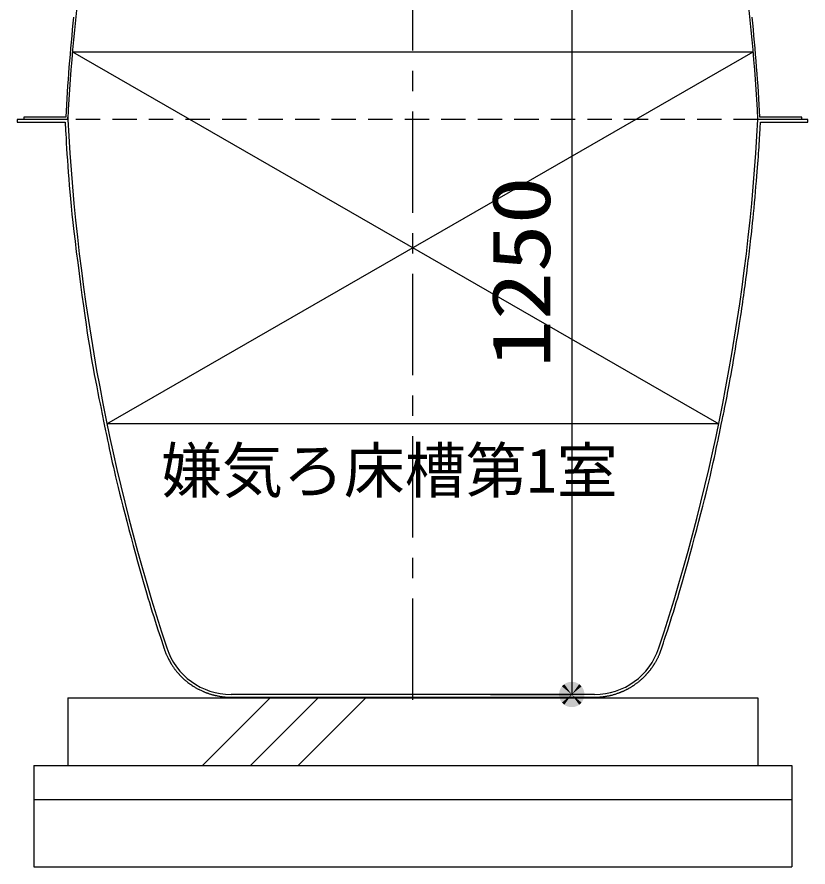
# Model space of a CAD drawing. Units: millimetres, scale not verified. Extents: x -22761 to 8910, y -6308 to 6308.
# Drawn here: x 631 to 1800, y -3846 to -2589 of the extents above; entities that cross this region are included whole.
import ezdxf
from ezdxf.enums import TextEntityAlignment as Align

# ---------------------------------------------------------------- set-up
doc = ezdxf.new("R2010")
doc.units = ezdxf.units.MM
doc.header["$LTSCALE"] = 30
doc.linetypes.add('CHAIN1', pattern=[8, 5, -1, 1, -1])
doc.linetypes.add('DASHED1', pattern=[1.8, 1.2, -0.6])
for name, color, linetype, lineweight in [('0-2_空気管', 3, 'Continuous', 25), ('0-3_機器', 3, 'Continuous', 25), ('0-F_00クル-フ-6寸法', 132, 'Continuous', 25)]:
    doc.layers.add(name, color=color, linetype=linetype, lineweight=lineweight)
doc.styles.add('ＭＳ ゴシック', font='')
doc.styles.get('ＭＳ ゴシック').set_extended_font_data('MS Gothic')

msp = doc.modelspace()

# ---------------------------------------------------------------- linework, layer by layer
at = {"layer": '0-2_空気管', "linetype": 'CHAIN1'}
msp.add_line((1215.6, -3598.86), (1215.6, -1715.51), dxfattribs=at)
at = {"layer": '0-2_空気管'}
for p, q in [((712.52, -2640.71), (1718.68, -2640.71)), ((712.52, -2640.71), (1667.66, -3190.71)), ((763.54, -3190.71), (1718.68, -2640.71)), ((640.6, -2737.51), (640.6, -2740.71)), ((702.56, -2737.51), (640.6, -2737.51)), ((705.6, -2740.71), (705.6, -2737.51)), ((1790.6, -2737.51), (1728.64, -2737.51)), ((1790.6, -2740.71), (1790.6, -2737.51)), ((630.6, -2740.71), (630.6, -2744.71)), ((705.6, -2740.71), (630.6, -2740.71)), ((1799.64, -2740.71), (1725.6, -2740.71)), ((1728.92, -2753.45), (1729.39, -2744.71)), ((1729.39, -2744.71), (1799.64, -2744.71)), ((1799.64, -2744.71), (1799.64, -2740.71)), ((756.03, -3174.14), (759.65, -3191.65)), ((1667.66, -3190.71), (763.54, -3190.71)), ((1484.22, -3590.71), (946.97, -3590.71))]:
    msp.add_line(p, q, dxfattribs=at)
at = {"layer": '0-2_空気管', "linetype": 'DASHED1'}
msp.add_line((1725.6, -2740.71), (705.6, -2740.71), dxfattribs=at)
at = {"layer": '0-2_空気管'}
for points in [[(630.6, -2744.71), (701.81, -2744.71), (702.47, -2757.16)], [(702.47, -2757.16), (702.75, -2762.38), (703.09, -2768.63), (703.49, -2775.75), (703.95, -2783.6), (704.46, -2792.03), (705.02, -2800.9), (705.62, -2810.06), (706.28, -2819.36), (706.98, -2828.71), (707.74, -2838.21), (708.59, -2847.99), (709.53, -2858.21), (710.59, -2869.02), (711.8, -2880.55), (713.15, -2892.95), (714.69, -2906.37), (716.41, -2920.88), (718.28, -2936.27), (720.27, -2952.23), (722.35, -2968.49), (724.47, -2984.75), (726.6, -3000.73), (728.7, -3016.11), (730.73, -3030.63), (732.66, -3044.05), (734.51, -3056.46), (736.29, -3067.99), (738.02, -3078.79), (739.72, -3089), (741.41, -3098.77), (743.1, -3108.24), (744.82, -3117.56), (746.57, -3126.82), (748.34, -3135.92), (750.07, -3144.73), (751.74, -3153.1), (753.32, -3160.89), (754.76, -3167.95), (756.03, -3174.14)], [(1707.8, -2977.47), (1709.01, -2968.11), (1710.22, -2958.74), (1710.82, -2954.05), (1711.41, -2949.37), (1712, -2944.69), (1712.59, -2940), (1713.16, -2935.31), (1713.73, -2930.62), (1714.28, -2925.92), (1714.84, -2921.15), (1715.39, -2916.22), (1715.95, -2911.08), (1716.53, -2905.66), (1717.13, -2899.87), (1717.75, -2893.64), (1718.42, -2886.92), (1719.11, -2879.65), (1719.84, -2871.95), (1720.58, -2863.96), (1721.33, -2855.83), (1722.06, -2847.71), (1722.77, -2839.75), (1723.44, -2832.07), (1724.06, -2824.84), (1724.62, -2818.16), (1725.12, -2811.99), (1725.57, -2806.26), (1725.98, -2800.9), (1726.34, -2795.83), (1726.68, -2790.98), (1727, -2786.28), (1727.3, -2781.65), (1727.58, -2777.05), (1727.85, -2772.51), (1728.11, -2768.12), (1728.35, -2763.95), (1728.56, -2760.07), (1728.75, -2756.54), (1728.92, -2753.45)], [(1671.55, -3191.65), (1672.82, -3185.49), (1673.36, -3182.9), (1673.99, -3179.8), (1674.72, -3176.27), (1675.52, -3172.38), (1676.36, -3168.2), (1677.25, -3163.8), (1678.16, -3159.25), (1679.08, -3154.63), (1679.99, -3149.98), (1680.89, -3145.26), (1681.82, -3140.39), (1682.77, -3135.3), (1683.76, -3129.91), (1684.79, -3124.16), (1685.89, -3117.97), (1687.07, -3111.27), (1688.32, -3104.03), (1689.64, -3096.34), (1690.99, -3088.36), (1692.36, -3080.23), (1693.72, -3072.1), (1695.04, -3064.11), (1696.3, -3056.41), (1697.48, -3049.16), (1698.55, -3042.44), (1699.53, -3036.23), (1700.42, -3030.45), (1701.25, -3025.04), (1702.01, -3019.92), (1702.73, -3015.01), (1703.4, -3010.25), (1704.06, -3005.56), (1704.7, -3000.88), (1705.34, -2996.2), (1705.96, -2991.52), (1706.58, -2986.84), (1707.19, -2982.16), (1707.8, -2977.47)], [(759.65, -3191.65), (761.58, -3200.99), (762.39, -3204.91), (763.36, -3209.6), (764.48, -3214.94), (765.71, -3220.82), (767.05, -3227.14), (768.47, -3233.79), (769.96, -3240.65), (771.49, -3247.62), (773.06, -3254.62), (774.68, -3261.73), (776.38, -3269.04), (778.19, -3276.67), (780.14, -3284.73), (782.27, -3293.33), (784.59, -3302.56), (787.14, -3312.55), (789.92, -3323.34), (792.91, -3334.77), (796.04, -3346.63), (799.25, -3358.69), (802.48, -3370.75), (805.68, -3382.59), (808.79, -3393.99), (811.75, -3404.73), (814.52, -3414.66), (817.11, -3423.82), (819.56, -3432.33), (821.88, -3440.29), (824.12, -3447.81), (826.29, -3455), (828.43, -3461.97), (830.56, -3468.81), (832.7, -3475.62), (834.83, -3482.31), (836.92, -3488.78), (838.91, -3494.93), (840.77, -3500.65), (842.47, -3505.83)], [(1667.84, -3209.6), (1668.81, -3204.91), (1671.55, -3191.65)], [(1583, -3523.24), (1585.99, -3514.18), (1587.24, -3510.38), (1588.73, -3505.83), (1590.43, -3500.65), (1592.29, -3494.93), (1594.28, -3488.78), (1596.36, -3482.31), (1598.49, -3475.62), (1600.64, -3468.81), (1602.77, -3461.97), (1604.91, -3455), (1607.08, -3447.81), (1609.31, -3440.29), (1611.64, -3432.33), (1614.08, -3423.82), (1616.67, -3414.66), (1619.44, -3404.73), (1622.4, -3393.99), (1625.51, -3382.59), (1628.72, -3370.75), (1631.95, -3358.69), (1635.16, -3346.63), (1638.29, -3334.77), (1641.27, -3323.34), (1644.06, -3312.55), (1646.61, -3302.56), (1648.93, -3293.33), (1651.05, -3284.73), (1653, -3276.67), (1654.82, -3269.04), (1656.52, -3261.73), (1658.14, -3254.62), (1659.7, -3247.62), (1661.24, -3240.65), (1662.72, -3233.79), (1664.15, -3227.14), (1665.48, -3220.82), (1666.72, -3214.94), (1667.84, -3209.6)], [(842.47, -3505.83), (843.96, -3510.38), (848.19, -3523.24)], [(848.19, -3523.24), (848.52, -3524.23), (848.66, -3524.65), (848.82, -3525.15), (849.01, -3525.72), (849.23, -3526.34), (849.46, -3527.01), (849.71, -3527.72), (849.97, -3528.44), (850.25, -3529.18), (850.53, -3529.91), (850.83, -3530.66), (851.16, -3531.43), (851.51, -3532.24), (851.91, -3533.09), (852.34, -3534.02), (852.83, -3535.01), (853.37, -3536.1), (853.99, -3537.28), (854.65, -3538.55), (855.35, -3539.86), (856.09, -3541.21), (856.84, -3542.56), (857.59, -3543.89), (858.34, -3545.18), (859.06, -3546.4), (859.75, -3547.54), (860.41, -3548.59), (861.05, -3549.57), (861.67, -3550.49), (862.28, -3551.36), (862.88, -3552.19), (863.48, -3552.99), (864.08, -3553.76), (864.7, -3554.52), (865.31, -3555.27), (865.9, -3555.98), (866.47, -3556.65), (867.01, -3557.27), (867.5, -3557.83)], [(1576.56, -3538.66), (1577.07, -3537.71), (1577.57, -3536.77), (1578.04, -3535.85), (1578.47, -3534.96), (1578.89, -3534.1), (1579.28, -3533.24), (1579.66, -3532.4), (1580.01, -3531.57), (1580.35, -3530.75), (1580.68, -3529.92), (1580.99, -3529.1), (1581.29, -3528.28), (1581.57, -3527.49), (1581.84, -3526.73), (1582.08, -3526.03), (1582.29, -3525.39), (1582.48, -3524.83), (1583, -3523.24)], [(1562.05, -3559.69), (1562.54, -3559.14), (1562.75, -3558.91), (1562.99, -3558.63), (1563.27, -3558.31), (1563.58, -3557.96), (1563.91, -3557.58), (1564.25, -3557.18), (1564.61, -3556.76), (1564.96, -3556.34), (1565.32, -3555.91), (1565.67, -3555.47), (1566.03, -3555.02), (1566.39, -3554.56), (1566.76, -3554.07), (1567.14, -3553.56), (1567.53, -3553.03), (1567.94, -3552.46), (1568.37, -3551.86), (1568.81, -3551.24), (1569.25, -3550.6), (1569.69, -3549.96), (1570.12, -3549.33), (1570.53, -3548.72), (1570.91, -3548.15), (1571.27, -3547.62), (1571.58, -3547.15), (1571.87, -3546.71), (1572.14, -3546.29), (1572.4, -3545.87), (1572.68, -3545.43), (1572.96, -3544.95), (1573.28, -3544.41), (1573.64, -3543.79), (1574.06, -3543.09), (1574.51, -3542.3), (1575, -3541.45), (1575.51, -3540.55), (1576.03, -3539.62), (1576.56, -3538.66)], [(867.5, -3557.83), (867.92, -3558.31), (869.15, -3559.69)], [(869.15, -3559.69), (870.07, -3560.74), (870.46, -3561.18), (870.93, -3561.7), (871.46, -3562.3), (872.06, -3562.95), (872.7, -3563.65), (873.39, -3564.37), (874.1, -3565.12), (874.84, -3565.86), (875.6, -3566.6), (876.37, -3567.34), (877.18, -3568.08), (878.03, -3568.83), (878.92, -3569.59), (879.88, -3570.38), (880.9, -3571.19), (882.01, -3572.04), (883.19, -3572.92), (884.44, -3573.83), (885.73, -3574.75), (887.03, -3575.67), (888.33, -3576.56), (889.6, -3577.42), (890.81, -3578.23), (891.94, -3578.98), (892.98, -3579.64), (893.93, -3580.24), (894.83, -3580.78), (895.68, -3581.29), (896.51, -3581.75), (897.35, -3582.2), (898.2, -3582.64), (899.09, -3583.09), (900.04, -3583.55), (901.03, -3584.03), (902.05, -3584.51), (903.07, -3584.98), (904.08, -3585.44), (905.06, -3585.88)], [(1544.91, -3575.18), (1545.61, -3574.66), (1546.37, -3574.09), (1547.2, -3573.46), (1548.07, -3572.78), (1548.97, -3572.08), (1549.88, -3571.37), (1550.78, -3570.64), (1551.66, -3569.93), (1552.5, -3569.24), (1553.29, -3568.57), (1554.02, -3567.94), (1554.71, -3567.32), (1555.37, -3566.72), (1555.99, -3566.14), (1556.59, -3565.56), (1557.17, -3564.99), (1557.73, -3564.41), (1558.29, -3563.84), (1558.83, -3563.27), (1559.34, -3562.71), (1559.83, -3562.18), (1560.28, -3561.68), (1560.69, -3561.23), (1561.05, -3560.83), (1562.05, -3559.69)], [(1519.88, -3588.4), (1520.62, -3588.14), (1521.27, -3587.9), (1521.87, -3587.68), (1522.43, -3587.46), (1522.97, -3587.25), (1523.51, -3587.03), (1524.07, -3586.79), (1524.66, -3586.53), (1525.31, -3586.25), (1526, -3585.94), (1526.72, -3585.62), (1527.46, -3585.29), (1528.2, -3584.95), (1528.93, -3584.61), (1529.64, -3584.28), (1530.31, -3583.96), (1530.93, -3583.66), (1531.52, -3583.37), (1532.09, -3583.09), (1532.64, -3582.8), (1533.19, -3582.5), (1533.76, -3582.19), (1534.36, -3581.86), (1534.99, -3581.49), (1535.68, -3581.09), (1536.4, -3580.67), (1537.15, -3580.22), (1537.91, -3579.77), (1538.67, -3579.31), (1539.42, -3578.85), (1540.13, -3578.41), (1540.81, -3577.99), (1541.43, -3577.59), (1542.01, -3577.21), (1542.57, -3576.84), (1543.13, -3576.47), (1543.69, -3576.07), (1544.28, -3575.65), (1544.91, -3575.18)], [(905.06, -3585.88), (905.99, -3586.29), (906.85, -3586.67), (907.64, -3587), (908.35, -3587.3), (909.02, -3587.57), (909.65, -3587.82), (910.27, -3588.06), (910.9, -3588.29), (911.56, -3588.52), (912.26, -3588.76), (913.01, -3589.01), (913.82, -3589.28), (914.65, -3589.55), (915.5, -3589.82), (916.36, -3590.09), (917.2, -3590.35), (918.01, -3590.6), (918.77, -3590.83), (919.49, -3591.04), (920.16, -3591.23), (920.81, -3591.41), (921.47, -3591.57), (922.14, -3591.74), (922.86, -3591.9), (923.63, -3592.07), (924.5, -3592.25), (925.45, -3592.45), (926.48, -3592.66), (927.58, -3592.87), (928.71, -3593.09), (929.87, -3593.29), (931.02, -3593.5), (932.15, -3593.69), (933.25, -3593.86), (934.28, -3594.02), (935.27, -3594.15), (936.2, -3594.26), (937.1, -3594.36), (937.97, -3594.44)], [(945.43, -3594.71), (1485.8, -3594.71), (1486.27, -3594.71), (1486.79, -3594.7), (1487.35, -3594.7), (1487.94, -3594.69), (1488.54, -3594.67), (1489.16, -3594.65), (1489.78, -3594.63), (1490.42, -3594.59), (1491.07, -3594.55), (1491.77, -3594.5), (1492.51, -3594.44), (1493.32, -3594.36), (1494.2, -3594.26), (1495.16, -3594.15), (1496.22, -3594.02), (1497.36, -3593.87), (1498.55, -3593.7), (1499.77, -3593.53), (1501, -3593.34), (1502.22, -3593.15), (1503.41, -3592.96), (1504.54, -3592.76), (1505.59, -3592.57), (1506.59, -3592.37), (1507.54, -3592.17), (1508.45, -3591.96), (1509.35, -3591.74), (1510.26, -3591.5), (1511.18, -3591.24), (1512.13, -3590.96), (1513.12, -3590.66), (1514.14, -3590.34), (1515.17, -3590.01), (1516.2, -3589.67), (1517.2, -3589.33), (1518.16, -3589), (1519.06, -3588.69), (1519.88, -3588.4)], [(937.97, -3594.44), (938.81, -3594.51), (939.64, -3594.56), (940.46, -3594.61), (941.27, -3594.64), (942.07, -3594.67), (942.85, -3594.68), (943.58, -3594.7), (944.27, -3594.7), (944.89, -3594.71), (945.43, -3594.71)]]:
    msp.add_lwpolyline(points, dxfattribs=at)
for centre, radius, start, end in [((3701.49, -2897.72), 3000, 168.01242, 177), ((-1270.29, -2897.72), 3000, 2.99998, 11.98755), ((3701.49, -2897.72), 3003.2, 174.10699, 176.94209), ((-1270.29, -2897.72), 3003.2, 3.05789, 5.89299), ((3701.49, -2583.7), 3000, 183, 198.226), ((-1270.29, -2583.7), 3000, 341.77399, 357), ((946.97, -3490.71), 100, 198.226, 270), ((1484.22, -3490.71), 100, 270, 341.77399)]:
    msp.add_arc(centre, radius, start, end, dxfattribs=at)
at = {"layer": '0-3_機器', "color": 2}
for p, q in [((705.6, -3595.71), (1725.6, -3595.71)), ((705.6, -3595.71), (705.6, -3695.71)), ((904.81, -3695.71), (1004.8, -3595.71)), ((975.52, -3695.71), (1075.52, -3595.71)), ((1046.23, -3695.71), (1146.23, -3595.71)), ((1725.6, -3595.71), (1725.6, -3695.71)), ((655.6, -3695.71), (1775.6, -3695.71)), ((655.6, -3695.71), (655.6, -3845.71)), ((1775.6, -3695.71), (1775.6, -3845.71)), ((655.6, -3745.71), (1775.6, -3745.71)), ((655.6, -3845.71), (1775.6, -3845.71))]:
    msp.add_line(p, q, dxfattribs=at)
at = {"layer": '0-F_00クル-フ-6寸法', "color": 4}
for p in [(1450.46, -2340.71), (1330.46, -3590.71)]:
    msp.add_line(p, (1450.46, -3590.71), dxfattribs=at)
at = {"layer": '0-F_00クル-フ-6寸法'}
for points in [[(1450.46, -3590.71), (1434.63, -3580.66), (1436.01, -3578.76)], [(1450.46, -3590.71), (1436.01, -3578.76), (1437.62, -3577.04)], [(1450.46, -3590.71), (1437.62, -3577.04), (1439.44, -3575.54)], [(1450.46, -3590.71), (1439.44, -3575.54), (1441.43, -3574.28)], [(1450.46, -3590.71), (1441.43, -3574.28), (1443.56, -3573.27)], [(1450.46, -3590.71), (1443.56, -3573.27), (1445.8, -3572.55)], [(1450.46, -3590.71), (1445.8, -3572.55), (1448.11, -3572.1)], [(1450.46, -3590.71), (1448.11, -3572.1), (1450.46, -3571.96)], [(1450.46, -3590.71), (1450.46, -3571.96), (1452.81, -3572.1)], [(1450.46, -3590.71), (1452.81, -3572.1), (1455.12, -3572.55)], [(1450.46, -3590.71), (1455.12, -3572.55), (1457.36, -3573.27)], [(1450.46, -3590.71), (1457.36, -3573.27), (1459.49, -3574.28)], [(1450.46, -3590.71), (1459.49, -3574.28), (1461.48, -3575.54)], [(1450.46, -3590.71), (1461.48, -3575.54), (1463.29, -3577.04)], [(1450.46, -3590.71), (1463.29, -3577.04), (1464.91, -3578.76)], [(1450.46, -3590.71), (1464.91, -3578.76), (1466.29, -3580.66)], [(1450.46, -3590.71), (1431.75, -3589.53), (1432.04, -3587.19)], [(1450.46, -3590.71), (1431.75, -3591.88), (1431.75, -3589.53)], [(1450.46, -3590.71), (1432.04, -3594.22), (1431.75, -3591.88)], [(1450.46, -3590.71), (1432.04, -3587.19), (1432.63, -3584.91)], [(1450.46, -3590.71), (1432.63, -3596.5), (1432.04, -3594.22)], [(1450.46, -3590.71), (1432.63, -3584.91), (1433.49, -3582.72)], [(1450.46, -3590.71), (1433.49, -3598.69), (1432.63, -3596.5)], [(1450.46, -3590.71), (1433.49, -3582.72), (1434.63, -3580.66)], [(1450.46, -3590.71), (1434.63, -3600.75), (1433.49, -3598.69)], [(1450.46, -3590.71), (1436.01, -3602.66), (1434.63, -3600.75)], [(1450.46, -3590.71), (1437.62, -3604.38), (1436.01, -3602.66)], [(1450.46, -3590.71), (1439.44, -3605.88), (1437.62, -3604.38)], [(1450.46, -3590.71), (1441.43, -3607.14), (1439.44, -3605.88)], [(1450.46, -3590.71), (1443.56, -3608.14), (1441.43, -3607.14)], [(1450.46, -3590.71), (1445.8, -3608.87), (1443.56, -3608.14)], [(1450.46, -3590.71), (1448.11, -3609.31), (1445.8, -3608.87)], [(1450.46, -3590.71), (1450.46, -3609.46), (1448.11, -3609.31)], [(1450.46, -3590.71), (1466.29, -3580.66), (1467.42, -3582.72)], [(1450.46, -3590.71), (1467.42, -3582.72), (1468.29, -3584.91)], [(1450.46, -3590.71), (1468.29, -3584.91), (1468.88, -3587.19)], [(1450.46, -3590.71), (1468.88, -3587.19), (1469.17, -3589.53)], [(1450.46, -3590.71), (1469.17, -3589.53), (1469.17, -3591.88)], [(1450.46, -3590.71), (1452.81, -3609.31), (1450.46, -3609.46)], [(1450.46, -3590.71), (1455.12, -3608.87), (1452.81, -3609.31)], [(1450.46, -3590.71), (1457.36, -3608.14), (1455.12, -3608.87)], [(1450.46, -3590.71), (1459.49, -3607.14), (1457.36, -3608.14)], [(1450.46, -3590.71), (1461.48, -3605.88), (1459.49, -3607.14)], [(1450.46, -3590.71), (1463.29, -3604.38), (1461.48, -3605.88)], [(1450.46, -3590.71), (1464.91, -3602.66), (1463.29, -3604.38)], [(1450.46, -3590.71), (1466.29, -3600.75), (1464.91, -3602.66)], [(1450.46, -3590.71), (1467.42, -3598.69), (1466.29, -3600.75)], [(1450.46, -3590.71), (1468.29, -3596.5), (1467.42, -3598.69)], [(1450.46, -3590.71), (1468.88, -3594.22), (1468.29, -3596.5)], [(1450.46, -3590.71), (1469.17, -3591.88), (1468.88, -3594.22)]]:
    msp.add_solid(points, dxfattribs=at)

# ---------------------------------------------------------------- texts
at = {"layer": '0-2_空気管', "color": 4, "style": 'ＭＳ ゴシック'}
msp.add_text('嫌気ろ床槽第1室', height=65.98, dxfattribs=at).set_placement((843.65, -3312.33), align=Align.BOTTOM_LEFT)
at = {"layer": '0-F_00クル-フ-6寸法', "color": 3, "style": 'ＭＳ ゴシック', "width": 1.2}
msp.add_text('1250', height=86.66, rotation=90, dxfattribs=at).set_placement((1444.61, -3107.99), align=Align.BOTTOM_LEFT)

doc.saveas('drawing.dxf')
